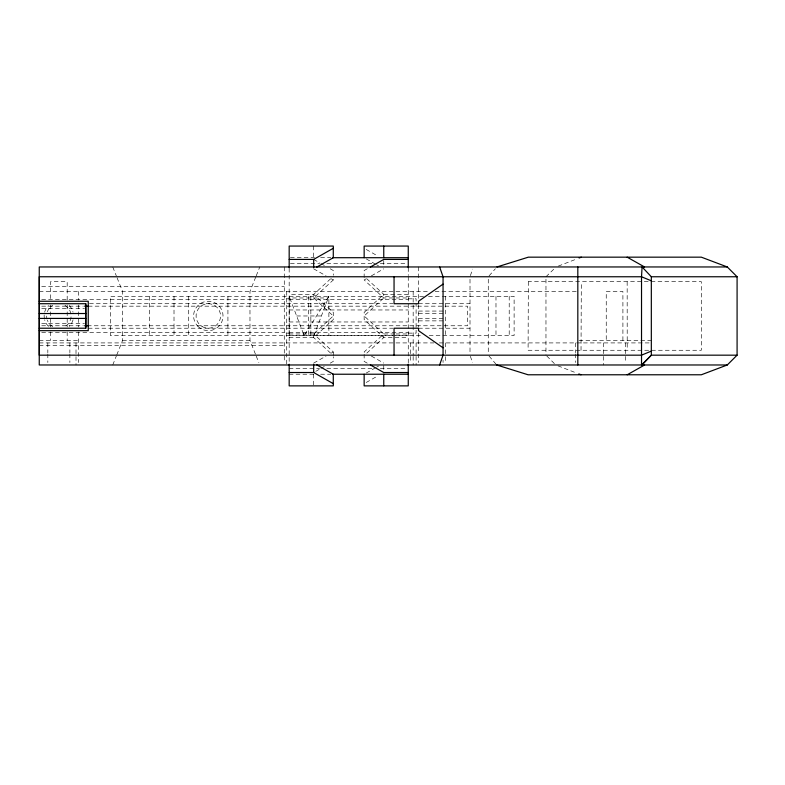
<?xml version="1.0" encoding="UTF-8"?>
<svg xmlns="http://www.w3.org/2000/svg" width="785" height="785" viewBox="0 0 785 785"><rect width="100%" height="100%" fill="white"/><g stroke="black" fill="none" stroke-linecap="round" stroke-linejoin="round"><path stroke-width="0.59" stroke-dasharray="3.92 2.94" d="M289.174 335.568L289.174 296.367L304.119 335.578L328.876 296.367L328.876 335.568M581.028 350.267L581.322 281.668M470.382 275.672L472.629 269.137M313.921 335.578L328.876 296.367L328.258 297.966L289.174 297.966M112.755 364.976L116.317 356.066M116.769 354.948L122.558 340.474L122.558 291.461L116.769 276.987M255.763 276.987L249.973 291.461L249.973 340.474L255.763 354.948M256.214 275.869L259.776 266.959M489.065 275.869L495.384 268.745M545.967 276.762L554.387 268.598M330.613 278.812L313.676 294.365L289.174 294.365M330.613 353.122L313.676 337.57L313.676 333.968L333.282 315.972L313.676 297.966L333.282 279.96L333.282 276.359M366.83 353.122L383.757 337.57L408.259 337.57M367.252 268.774L364.152 270.54L364.152 277.605M366.222 278.793L364.152 279.96L383.757 297.966L408.259 297.966M371.374 275.859L383.757 268.833M313.676 363.102L326.06 356.076M331.221 353.142L333.282 351.974L313.676 333.968M315.747 371.354L319.868 369.009M320.898 368.43L325.029 366.085M330.191 363.161L333.282 361.404L333.282 356.684M366.222 373.052L375.505 367.782M376.535 367.203L378.596 366.026M366.222 382.481L377.565 376.044M558.263 266.115L576.936 258.864M290.391 257.706L314.569 257.706M320.623 257.706L330.828 257.706M290.391 263.456L319.554 263.456M326.845 263.456L374.239 263.456M380.313 263.456L407.042 263.456M41.703 286.564L284.278 286.564M39.25 291.461L429.012 291.461M435.116 291.461L576.602 291.461M408.259 294.365L383.757 294.365L364.152 312.371L364.152 319.564L383.757 337.57L383.757 333.968L364.152 315.972L383.757 297.966L383.757 294.365L366.83 278.812M423.576 296.308L110.302 296.357L110.312 335.558L422.418 335.568M428.492 296.367L514.116 296.298L514.116 335.499L428.473 335.519M286.731 298.82L289.174 298.82M408.259 298.82L416.099 298.82L416.099 301.116M41.703 299.556L284.278 299.556M289.174 299.556L408.259 299.556M89.48 303.716L284.278 303.716M286.731 303.716L392.912 303.716M418.552 303.716L470.009 303.716M41.703 306.17L83.357 306.17M88.254 306.17L467.556 306.17L467.556 325.765L88.263 325.765M41.703 308.613L84.574 308.613M289.174 309.967L408.259 309.967M418.552 311.066L443.054 311.066M418.552 313.519L445.507 313.519M296.642 315.972L321.389 315.972M418.552 318.416L445.507 318.416M418.552 320.869L443.054 320.869M289.174 321.968L408.259 321.968M41.703 323.322L84.584 323.322M41.703 325.765L83.357 325.765M88.254 328.218L284.278 328.218M286.731 328.218L392.912 328.218M418.552 328.218L470.009 328.218M41.703 332.389L284.278 332.389M289.174 332.389L408.259 332.389M286.731 333.125L289.174 333.125M408.259 333.125L416.099 333.125L416.099 303.844M289.174 333.968L314.53 333.968M394.786 333.968L383.757 333.968L364.152 351.974L366.222 353.142M396.013 333.968L408.259 333.968M289.174 335.695L408.259 335.695M289.174 337.57L313.676 337.57L333.282 319.564L333.282 312.371L313.676 294.365L313.676 297.966M39.25 340.474L78.451 340.474M122.558 340.474L249.973 340.474M579.045 340.474L651.324 340.474M39.25 342.917L433.919 342.917M439.374 342.917L651.324 342.917M39.25 345.371L284.278 345.371M289.174 368.479L319.554 368.479M326.845 368.479L374.239 368.479M380.313 368.479L407.042 368.479M289.174 374.229L314.569 374.229M320.623 374.229L330.828 374.229M557.958 365.83L576.632 373.071M366.222 249.453L377.565 255.9M366.222 258.883L375.505 264.152M376.535 264.741L378.596 265.909M313.676 259.413L319.868 262.926M320.898 263.505L325.029 265.85M330.191 268.774L333.282 270.54L333.282 275.25M313.676 268.833L326.06 275.859M331.221 278.793L333.282 279.96M371.374 356.076L383.757 363.102M367.252 363.161L364.152 361.404L364.152 354.329M546.782 355.988L555.77 364.976M489.045 356.066L496.709 364.976M256.214 356.066L258.883 362.748M112.755 266.959L116.317 275.869M303.501 333.978L304.119 335.578M289.184 296.357L289.783 297.957M470.372 356.262L472.55 362.798M627.156 281.668L627.215 350.267M625.596 342.917L625.596 355.173M625.596 356.4L625.596 362.523M622.907 340.474L622.907 291.461L606.246 291.461L606.246 340.474M603.547 342.917L603.547 355.173M603.547 356.4L603.547 364.976M575.366 342.917L575.366 352.72M575.366 353.947L575.366 362.523M545.967 279.215L545.967 355.173M509.21 296.298L509.21 335.509M495.983 296.367L495.983 335.568M488.27 279.215L488.27 352.72M470.009 279.215L470.009 352.72M445.507 296.367L445.507 335.568M445.507 342.917L445.507 362.523M443.054 360.07L443.054 362.523M418.552 266.959L418.552 298.82M418.552 304.943L418.552 326.992M418.552 333.125L418.552 352.72M418.552 353.947L418.552 362.523M416.099 342.917L416.099 355.173M416.099 356.4L416.099 364.976M413.165 291.461L413.165 355.173M413.165 356.4L413.165 364.976M410.712 342.917L410.712 355.173M410.712 356.4L410.712 362.523M408.259 267.646L408.259 275.515M408.259 276.624L408.259 364.289M383.757 260.591L383.757 266.478M383.757 365.457L383.757 371.344M333.282 351.974L333.282 355.576M313.676 246.058L313.676 257.706M313.676 374.229L313.676 385.877M310.85 296.367L310.85 335.568M308.515 296.367L308.515 335.568M289.174 268.313L289.174 364.976M286.731 291.461L286.731 364.976M284.278 266.959L284.278 362.523M227.925 296.367L227.925 335.568M188.714 296.367L188.714 335.548M174.005 296.347L174.015 335.548M149.503 296.347L149.503 335.558M78.451 291.461L78.451 300.037M78.451 304.943L78.451 326.992M78.451 331.898L78.451 362.523M76.008 342.917L76.008 364.976M69.875 342.917L69.875 352.72M69.875 353.947L69.875 362.523M67.186 300.037L67.186 281.668L50.525 281.668L50.525 300.037M67.186 304.943L67.186 326.992M67.186 331.898L67.186 340.474M50.525 304.943L50.525 326.992M50.525 331.898L50.525 340.474M47.826 342.917L47.826 352.72M47.826 353.947L47.826 362.523M73.054 319.77A14.699 14.699 0 0 1 69.247 326.364M48.454 326.364A14.699 14.699 0 0 1 44.647 319.77M44.431 318.838A14.699 14.699 0 0 1 44.431 313.097M44.647 312.165A14.699 14.699 0 0 1 48.454 305.571M69.247 305.571A14.699 14.699 0 0 1 73.054 312.165M64.978 305.355A12.256 12.256 0 0 1 64.978 326.58M52.723 326.58A12.256 12.256 0 0 1 47.336 320.152M47.021 319.142A12.256 12.256 0 0 1 46.6 315.972M47.336 311.782A12.256 12.256 0 0 1 52.723 305.355M528.344 281.668L528.089 350.267L701.329 350.267L701.329 281.668L528.344 281.668M197.918 326.364A14.699 14.699 0 0 0 222.518 319.77A14.699 14.699 0 0 0 204.512 301.764A14.699 14.699 0 0 0 197.918 326.364M202.196 326.58A12.256 12.256 0 0 0 220.565 315.972A12.256 12.256 0 0 0 202.196 305.355A12.256 12.256 0 0 0 202.196 326.58"/><path stroke-width="1.18" d="M85.702 328.218L85.751 325.765M85.82 325.432L85.8 303.716L39.25 303.716M439.62 364.976L443.054 355.173L443.054 276.762L439.62 266.959M642.071 364.976L651.324 355.173L651.324 276.762L642.071 266.959L641.522 276.762L641.522 364.976L651.324 355.173L737.086 355.173L737.086 276.762L727.283 266.959L701.329 257.166L528.344 257.166L496.964 266.959M496.709 364.976L528.089 374.779L701.329 374.779L727.283 364.976L737.086 355.173M443.054 284.111L418.552 301.263L418.552 303.716L394.05 303.716L394.05 276.762M289.174 259.413L313.676 259.413L333.282 248.286M316.777 267.077L333.282 257.706L333.282 246.058L289.174 246.058L289.174 267.724M370.343 267.018L383.757 259.413L408.259 259.413M627.215 374.779L644.603 364.976M651.324 351.111L641.522 355.173L39.25 355.173L39.25 276.762L641.522 276.762L651.324 280.824M579.124 258.01L581.322 257.166M332.712 257.706L408.259 257.706M727.283 266.959L39.25 266.959L39.25 364.976L727.283 364.976M651.324 276.762L737.086 276.762M39.25 301.263L88.254 301.263L88.254 330.671L39.25 330.671M84.584 306.17L88.254 306.17M39.25 313.519L85.8 313.519L85.8 328.218L39.25 328.218M39.25 318.416L85.8 318.416M84.584 325.765L88.254 325.765M289.174 372.522L313.676 372.522L333.282 383.649M408.259 372.522L383.757 372.522L370.343 364.917M332.712 374.229L408.259 374.229M578.83 373.925L581.028 374.779M627.156 257.166L644.544 266.959M316.777 364.858L333.282 374.229L333.282 385.877L289.174 385.877L289.174 364.211M443.054 347.824L418.552 330.671L418.552 328.218L394.05 328.218L394.05 355.173M85.712 303.716L85.8 313.519M577.819 266.959L577.819 364.976M408.259 267.724L408.259 246.058L364.152 246.058L364.152 257.706M408.259 364.211L408.259 385.877L364.152 385.877L364.152 374.229M383.757 246.058L383.757 257.706M383.757 374.229L383.757 385.877M313.676 259.413L313.676 267.656M313.676 364.279L313.676 372.522"/></g></svg>
